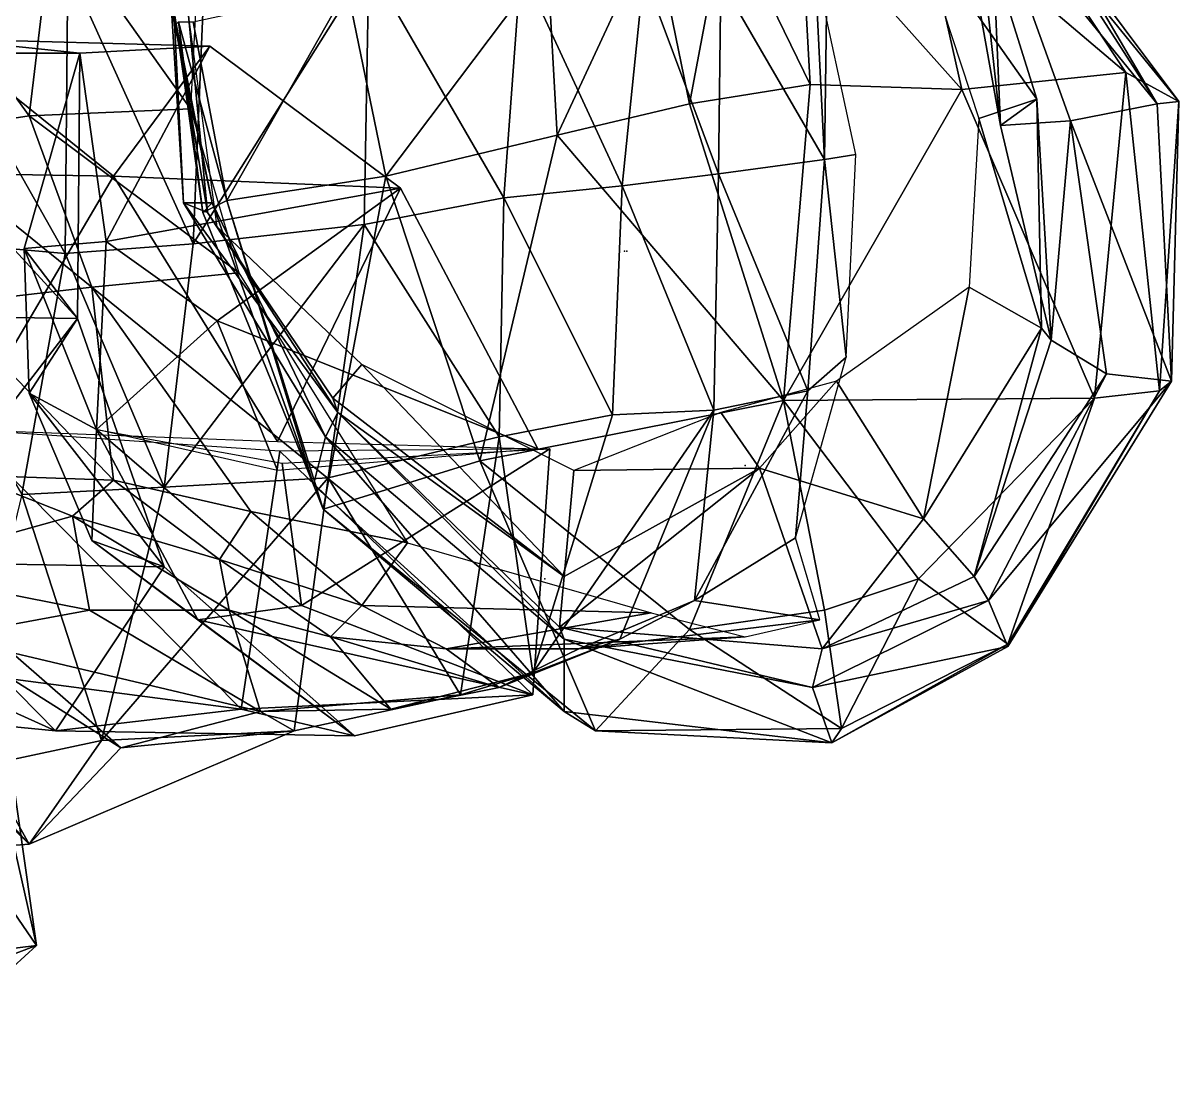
# Model space of a CAD drawing. Extents: x 4.9 to 9.1, y -6.1 to 13.5.
# Drawn here: x 7.414 to 8.213, y -3.646 to -2.922 of the extents above; entities that cross this region are included whole.
import ezdxf

# ---------------------------------------------------------------- set-up
doc = ezdxf.new("R2010")
doc.units = 0
doc.layers.get('0').update_dxf_attribs({"linetype": 'CONTINUOUS'})

msp = doc.modelspace()

# ---------------------------------------------------------------- linework, layer by layer
at = {"color": 0}
for p in [(7.82986, -3.07953, -2.83167), (7.83153, -3.07953, -2.83167), (7.91319, -3.22786, -2.17), (7.77486, -3.30619, -3.04167)]:
    msp.add_point(p, dxfattribs=at)
for points in [[(8.03319, -2.83453, -3.035), (8.08986, -2.82453, -2.95167), (8.17653, -2.95619, -2.99833)], [(8.08319, -2.83619, -2.56667), (8.19819, -2.97786, -2.735), (8.10819, -2.82453, -2.755)], [(8.08986, -2.82453, -2.95167), (8.09986, -2.82453, -2.895), (8.21319, -2.97619, -2.89667)], [(8.21319, -2.97619, -2.89667), (8.17653, -2.95619, -2.99833), (8.08986, -2.82453, -2.95167)], [(8.09986, -2.82453, -2.895), (8.10819, -2.82453, -2.755), (8.19819, -2.97786, -2.735)], [(8.19819, -2.97786, -2.735), (8.21319, -2.97619, -2.89667), (8.09986, -2.82453, -2.895)], [(7.95153, -2.84286, -3.07167), (8.03319, -2.83453, -3.035), (8.06319, -2.96786, -3.105)], [(8.17653, -2.95619, -2.99833), (8.06319, -2.96786, -3.105), (8.03319, -2.83453, -3.035)], [(8.07319, -2.84119, -2.245), (8.08986, -2.99286, -2.40167), (8.06153, -2.83453, -2.4)], [(8.08319, -2.83619, -2.56667), (8.06153, -2.83453, -2.4), (8.08986, -2.99286, -2.40167)], [(8.08986, -2.99286, -2.40167), (8.13819, -2.98953, -2.555), (8.08319, -2.83619, -2.56667)], [(8.19819, -2.97786, -2.735), (8.08319, -2.83619, -2.56667), (8.13819, -2.98953, -2.555)], [(7.89986, -2.84453, -3.07), (7.87486, -2.97786, -3.12167), (7.84986, -2.85619, -3.07)], [(7.89986, -2.84453, -3.07), (7.95819, -2.96453, -3.12833), (7.87486, -2.97786, -3.12167)], [(7.89986, -2.84453, -3.07), (7.95153, -2.84286, -3.07167), (7.95819, -2.96453, -3.12833)], [(8.06319, -2.96786, -3.105), (7.95819, -2.96453, -3.12833), (7.95153, -2.84286, -3.07167)], [(8.03153, -2.85619, -2.055), (8.11486, -2.97453, -2.255), (8.07319, -2.84119, -2.245)], [(8.08986, -2.99286, -2.40167), (8.07319, -2.84119, -2.245), (8.11486, -2.97453, -2.255)], [(7.33153, -2.86619, -2.14167), (7.43486, -2.84786, -2.25333), (7.41819, -2.98619, -2.26667)], [(7.52986, -2.98119, -2.33833), (7.41819, -2.98619, -2.26667), (7.43486, -2.84786, -2.25333)], [(7.43486, -2.84786, -2.25333), (7.53653, -2.85119, -2.32), (7.52986, -2.98119, -2.33833)], [(7.84986, -2.85619, -3.07), (7.78319, -2.99953, -3.115), (7.77653, -2.87953, -3.05833)], [(7.78319, -2.99953, -3.115), (7.84986, -2.85619, -3.07), (7.87486, -2.97786, -3.12167)], [(8.11486, -2.97453, -2.255), (8.03153, -2.85619, -2.055), (8.07486, -2.98786, -2.05)], [(7.41819, -2.98619, -2.26667), (7.33153, -2.99953, -2.15), (7.33153, -2.86619, -2.14167)], [(7.44486, -2.88286, -1.20833), (7.53153, -3.07453, -1.295), (7.53986, -2.87619, -1.29)], [(7.65319, -2.88119, -1.42167), (7.53986, -2.87619, -1.29), (7.53153, -3.07453, -1.295)], [(7.33486, -2.88953, -1.18), (7.44319, -3.08119, -1.225), (7.44486, -2.88286, -1.20833)], [(7.53153, -3.07453, -1.295), (7.44486, -2.88286, -1.20833), (7.44319, -3.08119, -1.225)], [(7.53153, -3.07453, -1.295), (7.64986, -3.06119, -1.43), (7.65319, -2.88119, -1.42167)], [(7.77653, -2.87953, -3.05833), (7.66486, -3.02786, -3.045), (7.63819, -2.89786, -3.04333)], [(7.74653, -3.04286, -1.58), (7.65319, -2.88119, -1.42167), (7.64986, -3.06119, -1.43)], [(7.65319, -2.88119, -1.42167), (7.74653, -3.04286, -1.58), (7.75819, -2.88286, -1.57667)], [(7.66486, -3.02786, -3.045), (7.77653, -2.87953, -3.05833), (7.78319, -2.99953, -3.115)], [(7.82819, -3.03453, -1.69833), (7.75819, -2.88286, -1.57667), (7.74653, -3.04286, -1.58)], [(7.75819, -2.88286, -1.57667), (7.82819, -3.03453, -1.69833), (7.84319, -2.88786, -1.69)], [(7.96819, -3.01619, -1.875), (7.98986, -3.01286, -1.98333), (7.96153, -2.88119, -1.99333)], [(7.96153, -2.88119, -1.99333), (7.96986, -2.89786, -1.86833), (7.96819, -3.01619, -1.875)], [(7.44319, -3.08119, -1.225), (7.33486, -2.88953, -1.18), (7.30986, -3.06953, -1.17333)], [(7.89486, -3.02619, -1.78), (7.84319, -2.88786, -1.69), (7.82819, -3.03453, -1.69833)], [(7.84319, -2.88786, -1.69), (7.89486, -3.02619, -1.78), (7.89653, -2.89286, -1.77167)], [(7.96819, -3.01619, -1.875), (7.89653, -2.89286, -1.77167), (7.89486, -3.02619, -1.78)], [(7.89653, -2.89286, -1.77167), (7.96819, -3.01619, -1.875), (7.96986, -2.89786, -1.86833)], [(7.63819, -2.89786, -3.04333), (7.55486, -3.04453, -2.9), (7.53153, -2.92119, -2.89833)], [(7.55486, -3.04453, -2.9), (7.63819, -2.89786, -3.04333), (7.66486, -3.02786, -3.045)], [(7.51819, -2.91286, -2.27), (7.51653, -2.91286, -2.42333), (7.52486, -3.04619, -2.42)], [(7.54486, -3.04619, -2.57), (7.52486, -3.04619, -2.42), (7.51653, -2.91286, -2.42333)], [(7.51653, -2.91286, -2.42333), (7.51986, -2.92286, -2.56167), (7.54486, -3.04619, -2.57)], [(7.52819, -2.91453, -2.07667), (7.51819, -2.91286, -2.27), (7.54153, -3.05286, -2.27333)], [(7.52486, -3.04619, -2.42), (7.54153, -3.05286, -2.27333), (7.51819, -2.91286, -2.27)], [(7.54153, -3.05286, -2.27333), (7.54819, -3.06286, -2.07333), (7.52819, -2.91453, -2.07667)], [(7.51986, -2.92286, -2.56167), (7.52153, -2.92119, -2.74667), (7.53819, -3.05286, -2.74667)], [(7.53819, -3.05286, -2.74667), (7.54486, -3.04619, -2.57), (7.51986, -2.92286, -2.56167)], [(7.55486, -3.04453, -2.9), (7.53819, -3.05286, -2.74667), (7.52153, -2.92119, -2.74667)], [(7.52153, -2.92119, -2.74667), (7.53153, -2.92119, -2.89833), (7.55486, -3.04453, -2.9)], [(7.27986, -3.02453, -2.39), (7.47653, -3.02786, -2.46667), (7.35819, -2.93286, -2.57667)], [(7.45319, -2.94286, -2.81833), (7.28319, -2.94286, -2.755), (7.35819, -2.93286, -2.57667)], [(7.35819, -2.93286, -2.57667), (7.54319, -2.93786, -2.65333), (7.45319, -2.94286, -2.81833)], [(7.54319, -2.93786, -2.65333), (7.35819, -2.93286, -2.57667), (7.47653, -3.02786, -2.46667)], [(7.47153, -3.07286, -2.645), (7.45319, -2.94286, -2.81833), (7.54319, -2.93786, -2.65333)], [(7.47153, -3.07286, -2.645), (7.54319, -2.93786, -2.65333), (7.67486, -3.03619, -2.55667)], [(7.47653, -3.02786, -2.46667), (7.67486, -3.03619, -2.55667), (7.54319, -2.93786, -2.65333)], [(7.45153, -3.12619, -2.99833), (7.24319, -3.12286, -2.88833), (7.28319, -2.94286, -2.755)], [(7.28319, -2.94286, -2.755), (7.45319, -2.94286, -2.81833), (7.45153, -3.12619, -2.99833)], [(7.45319, -2.94286, -2.81833), (7.47153, -3.07286, -2.645), (7.41486, -3.07786, -2.75667)], [(7.41486, -3.07786, -2.75667), (7.45153, -3.12619, -2.99833), (7.45319, -2.94286, -2.81833)], [(8.06319, -2.96786, -3.105), (8.17653, -2.95619, -2.99833), (8.15486, -3.18119, -3.02833)], [(8.19986, -3.17619, -2.91), (8.15486, -3.18119, -3.02833), (8.17653, -2.95619, -2.99833)], [(8.17653, -2.95619, -2.99833), (8.21319, -2.97619, -2.89667), (8.19986, -3.17619, -2.91)], [(7.93986, -3.18286, -3.13333), (7.87486, -2.97786, -3.12167), (7.95819, -2.96453, -3.12833)], [(7.95819, -2.96453, -3.12833), (8.06319, -2.96786, -3.105), (7.93986, -3.18286, -3.13333)], [(8.15486, -3.18119, -3.02833), (7.93986, -3.18286, -3.13333), (8.06319, -2.96786, -3.105)], [(7.87486, -2.97786, -3.12167), (7.93986, -3.18286, -3.13333), (7.78319, -2.99953, -3.115)], [(8.07486, -2.98786, -2.05), (8.11819, -3.13286, -2.25333), (8.11486, -2.97453, -2.255)], [(8.11486, -2.97453, -2.255), (8.12486, -3.14119, -2.41), (8.08986, -2.99286, -2.40167)], [(8.12486, -3.14119, -2.41), (8.11486, -2.97453, -2.255), (8.11819, -3.13286, -2.25333)], [(8.13819, -2.98953, -2.555), (8.20819, -3.16953, -2.71833), (8.19819, -2.97786, -2.735)], [(8.21319, -2.97619, -2.89667), (8.19819, -2.97786, -2.735), (8.20819, -3.16953, -2.71833)], [(8.20819, -3.16953, -2.71833), (8.19986, -3.17619, -2.91), (8.21319, -2.97619, -2.89667)], [(7.33153, -2.99953, -2.15), (7.41819, -2.98619, -2.26667), (7.46153, -3.10453, -2.23667)], [(7.41819, -2.98619, -2.26667), (7.52986, -2.98119, -2.33833), (7.56319, -3.09453, -2.315)], [(7.56319, -3.09453, -2.315), (7.46153, -3.10453, -2.23667), (7.41819, -2.98619, -2.26667)], [(8.11819, -3.13286, -2.25333), (8.07486, -2.98786, -2.05), (8.06819, -3.10453, -2.05)], [(8.13819, -2.98953, -2.555), (8.08986, -2.99286, -2.40167), (8.12486, -3.14119, -2.41)], [(8.12486, -3.14119, -2.41), (8.16319, -3.16453, -2.545), (8.13819, -2.98953, -2.555)], [(8.20819, -3.16953, -2.71833), (8.13819, -2.98953, -2.555), (8.16319, -3.16453, -2.545)], [(7.46153, -3.10453, -2.23667), (7.35986, -3.11619, -2.13667), (7.33153, -2.99953, -2.15)], [(7.78319, -2.99953, -3.115), (7.72986, -3.22453, -3.07167), (7.66486, -3.02786, -3.045)], [(7.72986, -3.22453, -3.07167), (7.78319, -2.99953, -3.115), (7.93986, -3.18286, -3.13333)], [(7.89486, -3.02619, -1.78), (7.95653, -3.17619, -1.89333), (7.96819, -3.01619, -1.875)], [(7.98319, -3.15286, -2.005), (7.96819, -3.01619, -1.875), (7.95653, -3.17619, -1.89333)], [(7.96819, -3.01619, -1.875), (7.98319, -3.15286, -2.005), (7.98986, -3.01286, -1.98333)], [(7.47653, -3.02786, -2.46667), (7.27986, -3.02453, -2.39), (7.37319, -3.20286, -2.34333)], [(7.37319, -3.20286, -2.34333), (7.58986, -3.21119, -2.44833), (7.47653, -3.02786, -2.46667)], [(7.67486, -3.03619, -2.55667), (7.47653, -3.02786, -2.46667), (7.58986, -3.21119, -2.44833)], [(7.66486, -3.02786, -3.045), (7.62153, -3.25786, -2.895), (7.55486, -3.04453, -2.9)], [(7.62153, -3.25786, -2.895), (7.66486, -3.02786, -3.045), (7.72986, -3.22453, -3.07167)], [(7.82819, -3.03453, -1.69833), (7.89153, -3.18953, -1.79833), (7.89486, -3.02619, -1.78)], [(7.95653, -3.17619, -1.89333), (7.89486, -3.02619, -1.78), (7.89153, -3.18953, -1.79833)], [(7.67486, -3.03619, -2.55667), (7.54819, -3.12786, -2.59333), (7.47153, -3.07286, -2.645)], [(7.54819, -3.12786, -2.59333), (7.67486, -3.03619, -2.55667), (7.76986, -3.21619, -2.55667)], [(7.58986, -3.21119, -2.44833), (7.76986, -3.21619, -2.55667), (7.67486, -3.03619, -2.55667)], [(7.74653, -3.04286, -1.58), (7.82153, -3.19286, -1.70833), (7.82819, -3.03453, -1.69833)], [(7.89153, -3.18953, -1.79833), (7.82819, -3.03453, -1.69833), (7.82153, -3.19286, -1.70833)], [(7.55486, -3.04453, -2.9), (7.61486, -3.24119, -2.75), (7.53819, -3.05286, -2.74667)], [(7.61486, -3.24119, -2.75), (7.55486, -3.04453, -2.9), (7.62153, -3.25786, -2.895)], [(7.64986, -3.06119, -1.43), (7.74319, -3.20786, -1.59333), (7.74653, -3.04286, -1.58)], [(7.82153, -3.19286, -1.70833), (7.74653, -3.04286, -1.58), (7.74319, -3.20786, -1.59333)], [(7.54153, -3.05286, -2.27333), (7.52486, -3.04619, -2.42), (7.63153, -3.19119, -2.41333)], [(7.62319, -3.20786, -2.56667), (7.63153, -3.19119, -2.41333), (7.52486, -3.04619, -2.42)], [(7.52486, -3.04619, -2.42), (7.54486, -3.04619, -2.57), (7.62319, -3.20786, -2.56667)], [(7.54486, -3.04619, -2.57), (7.53819, -3.05286, -2.74667), (7.61486, -3.24119, -2.75)], [(7.61486, -3.24119, -2.75), (7.62319, -3.20786, -2.56667), (7.54486, -3.04619, -2.57)], [(7.54819, -3.06286, -2.07333), (7.54153, -3.05286, -2.27333), (7.62819, -3.18119, -2.27333)], [(7.63153, -3.19119, -2.41333), (7.62819, -3.18119, -2.27333), (7.54153, -3.05286, -2.27333)], [(7.51153, -3.24286, -1.30333), (7.62486, -3.23619, -1.435), (7.64986, -3.06119, -1.43)], [(7.64986, -3.06119, -1.43), (7.53153, -3.07453, -1.295), (7.51153, -3.24286, -1.30333)], [(7.62819, -3.18119, -2.27333), (7.64819, -3.15786, -2.07), (7.54819, -3.06286, -2.07333)], [(7.74319, -3.20786, -1.59333), (7.64986, -3.06119, -1.43), (7.62486, -3.23619, -1.435)], [(7.30986, -3.06953, -1.17333), (7.41319, -3.24786, -1.235), (7.44319, -3.08119, -1.225)], [(7.46486, -3.20286, -2.68833), (7.41486, -3.07786, -2.75667), (7.47153, -3.07286, -2.645)], [(7.44319, -3.08119, -1.225), (7.51153, -3.24286, -1.30333), (7.53153, -3.07453, -1.295)], [(7.46486, -3.20286, -2.68833), (7.47153, -3.07286, -2.645), (7.54819, -3.12786, -2.59333)], [(7.51153, -3.24286, -1.30333), (7.44319, -3.08119, -1.225), (7.41319, -3.24786, -1.235)], [(7.46486, -3.20286, -2.68833), (7.41819, -3.17786, -2.85333), (7.41486, -3.07786, -2.75667)], [(7.45153, -3.12619, -2.99833), (7.41486, -3.07786, -2.75667), (7.41819, -3.17786, -2.85333)], [(7.46153, -3.10453, -2.23667), (7.56319, -3.09453, -2.315), (7.67986, -3.28119, -2.28)], [(7.46153, -3.10453, -2.23667), (7.47653, -3.23786, -2.065), (7.35986, -3.11619, -2.13667)], [(7.67986, -3.28119, -2.28), (7.57153, -3.25953, -2.16), (7.46153, -3.10453, -2.23667)], [(7.47653, -3.23786, -2.065), (7.46153, -3.10453, -2.23667), (7.57153, -3.25953, -2.16)], [(8.03653, -3.26453, -2.24667), (8.06819, -3.10453, -2.05), (7.97653, -3.16953, -2.06833)], [(8.06819, -3.10453, -2.05), (8.03653, -3.26453, -2.24667), (8.11819, -3.13286, -2.25333)], [(7.37653, -3.23453, -1.95667), (7.35986, -3.11619, -2.13667), (7.47653, -3.23786, -2.065)], [(7.45153, -3.12619, -2.99833), (7.32153, -3.29453, -2.88167), (7.24319, -3.12286, -2.88833)], [(7.32153, -3.29453, -2.88167), (7.45153, -3.12619, -2.99833), (7.51153, -3.29786, -2.98)], [(7.41819, -3.17786, -2.85333), (7.51153, -3.29786, -2.98), (7.45153, -3.12619, -2.99833)], [(7.46486, -3.20286, -2.68833), (7.54819, -3.12786, -2.59333), (7.58986, -3.23119, -2.59833)], [(7.76986, -3.21619, -2.55667), (7.58986, -3.23119, -2.59833), (7.54819, -3.12786, -2.59333)], [(8.07153, -3.30453, -2.40333), (8.11819, -3.13286, -2.25333), (8.03653, -3.26453, -2.24667)], [(8.11819, -3.13286, -2.25333), (8.07153, -3.30453, -2.40333), (8.12486, -3.14119, -2.41)], [(8.16319, -3.16453, -2.545), (8.12486, -3.14119, -2.41), (8.07153, -3.30453, -2.40333)], [(7.95653, -3.17619, -1.89333), (7.94819, -3.27786, -2.10333), (7.98319, -3.15286, -2.005)], [(7.64819, -3.15786, -2.07), (7.62819, -3.18119, -2.27333), (7.78819, -3.30453, -2.25667)], [(7.78819, -3.30453, -2.25667), (7.79486, -3.23119, -2.06), (7.64819, -3.15786, -2.07)], [(8.07153, -3.30453, -2.40333), (8.08153, -3.32119, -2.54833), (8.16319, -3.16453, -2.545)], [(8.20819, -3.16953, -2.71833), (8.16319, -3.16453, -2.545), (8.08153, -3.32119, -2.54833)], [(7.92319, -3.22953, -2.26333), (7.97653, -3.16953, -2.06833), (7.89653, -3.19119, -2.08167)], [(7.97653, -3.16953, -2.06833), (7.92319, -3.22953, -2.26333), (8.03653, -3.26453, -2.24667)], [(8.08153, -3.32119, -2.54833), (8.09486, -3.35286, -2.72333), (8.20819, -3.16953, -2.71833)], [(8.19986, -3.17619, -2.91), (8.20819, -3.16953, -2.71833), (8.09486, -3.35286, -2.72333)], [(7.46486, -3.20286, -2.68833), (7.46153, -3.27953, -2.84333), (7.41819, -3.17786, -2.85333)], [(7.51153, -3.29786, -2.98), (7.41819, -3.17786, -2.85333), (7.46153, -3.27953, -2.84333)], [(7.94819, -3.27786, -2.10333), (7.95653, -3.17619, -1.89333), (7.87819, -3.32119, -1.94333)], [(7.89153, -3.18953, -1.79833), (7.87819, -3.32119, -1.94333), (7.95653, -3.17619, -1.89333)], [(8.09486, -3.35286, -2.72333), (8.09486, -3.35119, -2.915), (8.19986, -3.17619, -2.91)], [(8.15486, -3.18119, -3.02833), (8.19986, -3.17619, -2.91), (8.09486, -3.35119, -2.915)], [(7.63153, -3.19119, -2.41333), (7.78819, -3.30453, -2.25667), (7.62819, -3.18119, -2.27333)], [(7.93986, -3.18286, -3.13333), (7.87486, -3.34119, -3.04333), (7.72986, -3.22453, -3.07167)], [(7.93986, -3.18286, -3.13333), (7.96819, -3.32786, -3.04333), (7.87486, -3.34119, -3.04333)], [(7.93986, -3.18286, -3.13333), (8.15486, -3.18119, -3.02833), (8.03319, -3.30619, -3.045)], [(7.93986, -3.18286, -3.13333), (8.03319, -3.30619, -3.045), (7.96819, -3.32786, -3.04333)], [(8.09486, -3.35119, -2.915), (8.03319, -3.30619, -3.045), (8.15486, -3.18119, -3.02833)], [(7.63153, -3.19119, -2.41333), (7.62319, -3.20786, -2.56667), (7.78819, -3.34786, -2.54333)], [(7.78819, -3.30453, -2.25667), (7.63153, -3.19119, -2.41333), (7.78486, -3.33953, -2.4)], [(7.78819, -3.34786, -2.54333), (7.78486, -3.33953, -2.4), (7.63153, -3.19119, -2.41333)], [(7.74319, -3.20786, -1.59333), (7.76653, -3.37119, -1.745), (7.82153, -3.19286, -1.70833)], [(7.76653, -3.37119, -1.745), (7.82653, -3.34786, -1.84333), (7.89153, -3.18953, -1.79833)], [(7.89153, -3.18953, -1.79833), (7.82153, -3.19286, -1.70833), (7.76653, -3.37119, -1.745)], [(7.92319, -3.22953, -2.26333), (7.89653, -3.19119, -2.08167), (7.79486, -3.23119, -2.06)], [(7.87819, -3.32119, -1.94333), (7.89153, -3.18953, -1.79833), (7.82653, -3.34786, -1.84333)], [(7.56486, -3.39619, -2.57667), (7.37319, -3.20286, -2.34333), (7.33653, -3.36619, -2.48167)], [(7.37319, -3.20286, -2.34333), (7.56486, -3.39619, -2.57667), (7.59153, -3.21786, -2.44167)], [(7.46486, -3.20286, -2.68833), (7.53486, -3.33453, -2.76167), (7.46153, -3.27953, -2.84333)], [(7.46486, -3.20286, -2.68833), (7.60653, -3.32453, -2.66333), (7.53486, -3.33453, -2.76167)], [(7.46486, -3.20286, -2.68833), (7.59319, -3.22619, -2.595), (7.60653, -3.32453, -2.66333)], [(7.62319, -3.20786, -2.56667), (7.61486, -3.24119, -2.75), (7.78819, -3.39786, -2.72833)], [(7.78819, -3.39786, -2.72833), (7.78819, -3.34786, -2.54333), (7.62319, -3.20786, -2.56667)], [(7.62486, -3.23619, -1.435), (7.71653, -3.38619, -1.62333), (7.74319, -3.20786, -1.59333)], [(7.76653, -3.37119, -1.745), (7.74319, -3.20786, -1.59333), (7.71653, -3.38619, -1.62333)], [(7.76653, -3.38619, -2.69167), (7.59153, -3.21786, -2.44167), (7.56486, -3.39619, -2.57667)], [(7.59153, -3.21786, -2.44167), (7.76653, -3.38619, -2.69167), (7.77819, -3.21619, -2.56167)], [(7.77819, -3.21619, -2.56167), (7.60653, -3.32453, -2.66333), (7.59319, -3.22619, -2.595)], [(7.60653, -3.32453, -2.66333), (7.77819, -3.21619, -2.56167), (7.76653, -3.38619, -2.69167)], [(7.72986, -3.22453, -3.07167), (7.80986, -3.41119, -2.91833), (7.62153, -3.25786, -2.895)], [(7.80986, -3.41119, -2.91833), (7.72986, -3.22453, -3.07167), (7.87486, -3.34119, -3.04333)], [(7.31653, -3.29953, -1.80167), (7.37653, -3.23453, -1.95667), (7.44819, -3.26286, -1.92)], [(7.47653, -3.23786, -2.065), (7.44819, -3.26286, -1.92), (7.37653, -3.23453, -1.95667)], [(7.46819, -3.41786, -1.34167), (7.60153, -3.41119, -1.46833), (7.62486, -3.23619, -1.435)], [(7.62486, -3.23619, -1.435), (7.51153, -3.24286, -1.30333), (7.46819, -3.41786, -1.34167)], [(7.71653, -3.38619, -1.62333), (7.62486, -3.23619, -1.435), (7.60153, -3.41119, -1.46833)], [(7.78486, -3.33953, -2.4), (7.92319, -3.22953, -2.26333), (7.78819, -3.30453, -2.25667)], [(7.92319, -3.22953, -2.26333), (7.78486, -3.33953, -2.4), (7.96653, -3.35453, -2.39167)], [(7.79486, -3.23119, -2.06), (7.78819, -3.30453, -2.25667), (7.92319, -3.22953, -2.26333)], [(7.96653, -3.35453, -2.39167), (8.03653, -3.26453, -2.24667), (7.92319, -3.22953, -2.26333)], [(7.41319, -3.24786, -1.235), (7.46819, -3.41786, -1.34167), (7.51153, -3.24286, -1.30333)], [(7.44819, -3.26286, -1.92), (7.47653, -3.23786, -2.065), (7.54986, -3.29286, -2.01833)], [(7.57153, -3.25953, -2.16), (7.54986, -3.29286, -2.01833), (7.47653, -3.23786, -2.065)], [(7.62153, -3.25786, -2.895), (7.78819, -3.39786, -2.72833), (7.61486, -3.24119, -2.75)], [(7.46819, -3.41786, -1.34167), (7.41319, -3.24786, -1.235), (7.36653, -3.43953, -1.29833)], [(7.22319, -3.27286, -1.41333), (7.28653, -3.25286, -1.5), (7.41819, -3.48953, -1.40667)], [(7.28653, -3.25286, -1.5), (7.35986, -3.34619, -1.62333), (7.48153, -3.42286, -1.55333)], [(7.48153, -3.42286, -1.55333), (7.41819, -3.48953, -1.40667), (7.28653, -3.25286, -1.5)], [(7.54986, -3.29286, -2.01833), (7.57153, -3.25953, -2.16), (7.64819, -3.32453, -2.11333)], [(7.67986, -3.28119, -2.28), (7.64819, -3.32453, -2.11333), (7.57153, -3.25953, -2.16)], [(7.78819, -3.39786, -2.72833), (7.62153, -3.25786, -2.895), (7.80986, -3.41119, -2.91833)], [(7.44819, -3.26286, -1.92), (7.45986, -3.32786, -1.74833), (7.31653, -3.29953, -1.80167)], [(7.54986, -3.29286, -2.01833), (7.55653, -3.32786, -1.87167), (7.44819, -3.26286, -1.92)], [(7.45986, -3.32786, -1.74833), (7.44819, -3.26286, -1.92), (7.55653, -3.32786, -1.87167)], [(8.03653, -3.26453, -2.24667), (7.96653, -3.35453, -2.39167), (8.07153, -3.30453, -2.40333)], [(7.41819, -3.48953, -1.40667), (7.32986, -3.49619, -1.35), (7.22319, -3.27286, -1.41333)], [(7.64319, -3.41453, -2.86667), (7.46153, -3.27953, -2.84333), (7.53486, -3.33453, -2.76167)], [(7.46153, -3.27953, -2.84333), (7.64319, -3.41453, -2.86667), (7.51153, -3.29786, -2.98)], [(7.64819, -3.32453, -2.11333), (7.67986, -3.28119, -2.28), (7.84819, -3.32953, -2.35167)], [(7.87819, -3.32119, -1.94333), (7.96486, -3.33453, -2.26667), (7.94819, -3.27786, -2.10333)], [(7.22986, -3.39119, -2.66), (7.32153, -3.29453, -2.88167), (7.43653, -3.41119, -2.76833)], [(7.35986, -3.34619, -1.62333), (7.31653, -3.29953, -1.80167), (7.45986, -3.32786, -1.74833)], [(7.51153, -3.29786, -2.98), (7.43653, -3.41119, -2.76833), (7.32153, -3.29453, -2.88167)], [(7.43653, -3.41119, -2.76833), (7.51153, -3.29786, -2.98), (7.64319, -3.41453, -2.86667)], [(7.64819, -3.32453, -2.11333), (7.62653, -3.34619, -1.97), (7.54986, -3.29286, -2.01833)], [(7.55653, -3.32786, -1.87167), (7.54986, -3.29286, -2.01833), (7.62653, -3.34619, -1.97)], [(8.08153, -3.32119, -2.54833), (8.07153, -3.30453, -2.40333), (7.96653, -3.35453, -2.39167)], [(7.97986, -3.40953, -2.915), (7.96819, -3.32786, -3.04333), (8.03319, -3.30619, -3.045)], [(8.03319, -3.30619, -3.045), (8.09486, -3.35119, -2.915), (7.97986, -3.40953, -2.915)], [(7.76653, -3.38619, -2.69167), (7.53486, -3.33453, -2.76167), (7.60653, -3.32453, -2.66333)], [(7.62653, -3.34619, -1.97), (7.64819, -3.32453, -2.11333), (7.70653, -3.35453, -2.075)], [(7.84819, -3.32953, -2.35167), (7.70653, -3.35453, -2.075), (7.64819, -3.32453, -2.11333)], [(7.96486, -3.33453, -2.26667), (7.87819, -3.32119, -1.94333), (7.79819, -3.35453, -2.00333)], [(7.82653, -3.34786, -1.84333), (7.79819, -3.35453, -2.00333), (7.87819, -3.32119, -1.94333)], [(7.96653, -3.35453, -2.39167), (7.95986, -3.38119, -2.535), (8.08153, -3.32119, -2.54833)], [(8.09486, -3.35286, -2.72333), (8.08153, -3.32119, -2.54833), (7.95986, -3.38119, -2.535)], [(7.35986, -3.34619, -1.62333), (7.45986, -3.32786, -1.74833), (7.57819, -3.39786, -1.7)], [(7.55653, -3.32786, -1.87167), (7.57819, -3.39786, -1.7), (7.45986, -3.32786, -1.74833)], [(7.62653, -3.34619, -1.97), (7.66819, -3.39619, -1.80167), (7.55653, -3.32786, -1.87167)], [(7.57819, -3.39786, -1.7), (7.55653, -3.32786, -1.87167), (7.66819, -3.39619, -1.80167)], [(7.70653, -3.35453, -2.075), (7.84819, -3.32953, -2.35167), (7.91319, -3.34619, -2.31667)], [(7.97986, -3.40953, -2.915), (7.87486, -3.34119, -3.04333), (7.96819, -3.32786, -3.04333)], [(7.53486, -3.33453, -2.76167), (7.76653, -3.38619, -2.69167), (7.64319, -3.41453, -2.86667)], [(7.95986, -3.38119, -2.535), (7.96653, -3.35453, -2.39167), (7.78486, -3.33953, -2.4)], [(7.78486, -3.33953, -2.4), (7.78819, -3.34786, -2.54333), (7.95986, -3.38119, -2.535)], [(7.79819, -3.35453, -2.00333), (7.91319, -3.34619, -2.31667), (7.96486, -3.33453, -2.26667)], [(7.57819, -3.39786, -1.7), (7.48153, -3.42286, -1.55333), (7.35986, -3.34619, -1.62333)], [(7.70653, -3.35453, -2.075), (7.74319, -3.38119, -1.90833), (7.62653, -3.34619, -1.97)], [(7.66819, -3.39619, -1.80167), (7.62653, -3.34619, -1.97), (7.74319, -3.38119, -1.90833)], [(7.91319, -3.34619, -2.31667), (7.79819, -3.35453, -2.00333), (7.70653, -3.35453, -2.075)], [(7.79819, -3.35453, -2.00333), (7.82653, -3.34786, -1.84333), (7.74319, -3.38119, -1.90833)], [(7.76653, -3.37119, -1.745), (7.74319, -3.38119, -1.90833), (7.82653, -3.34786, -1.84333)], [(7.97319, -3.41953, -2.72), (7.95986, -3.38119, -2.535), (7.78819, -3.34786, -2.54333)], [(7.78819, -3.34786, -2.54333), (7.78819, -3.39786, -2.72833), (7.97319, -3.41953, -2.72)], [(7.87486, -3.34119, -3.04333), (7.97986, -3.40953, -2.915), (7.80986, -3.41119, -2.91833)], [(7.74319, -3.38119, -1.90833), (7.70653, -3.35453, -2.075), (7.79819, -3.35453, -2.00333)], [(7.95986, -3.38119, -2.535), (7.97319, -3.41953, -2.72), (8.09486, -3.35286, -2.72333)], [(8.09486, -3.35119, -2.915), (8.09486, -3.35286, -2.72333), (7.97319, -3.41953, -2.72)], [(7.97319, -3.41953, -2.72), (7.97986, -3.40953, -2.915), (8.09486, -3.35119, -2.915)], [(7.42319, -3.55953, -1.44167), (7.39486, -3.36119, -1.34833), (7.31819, -3.40619, -1.30167)], [(7.39486, -3.36119, -1.34833), (7.42319, -3.55953, -1.44167), (7.38653, -3.39786, -1.59167)], [(7.43653, -3.41119, -2.76833), (7.33653, -3.36619, -2.48167), (7.22986, -3.39119, -2.66)], [(7.33653, -3.36619, -2.48167), (7.43653, -3.41119, -2.76833), (7.56486, -3.39619, -2.57667)], [(7.74319, -3.38119, -1.90833), (7.76653, -3.37119, -1.745), (7.66819, -3.39619, -1.80167)], [(7.71653, -3.38619, -1.62333), (7.66819, -3.39619, -1.80167), (7.76653, -3.37119, -1.745)], [(7.56486, -3.39619, -2.57667), (7.64319, -3.41453, -2.86667), (7.76653, -3.38619, -2.69167)], [(7.66819, -3.39619, -1.80167), (7.71653, -3.38619, -1.62333), (7.57819, -3.39786, -1.7)], [(7.60153, -3.41119, -1.46833), (7.57819, -3.39786, -1.7), (7.71653, -3.38619, -1.62333)], [(7.64319, -3.41453, -2.86667), (7.56486, -3.39619, -2.57667), (7.43653, -3.41119, -2.76833)], [(7.36653, -3.61119, -1.67833), (7.38653, -3.39786, -1.59167), (7.42319, -3.55953, -1.44167)], [(7.57819, -3.39786, -1.7), (7.60153, -3.41119, -1.46833), (7.48153, -3.42286, -1.55333)], [(7.80986, -3.41119, -2.91833), (7.97319, -3.41953, -2.72), (7.78819, -3.39786, -2.72833)], [(7.31819, -3.40619, -1.30167), (7.25986, -3.57953, -1.37), (7.42319, -3.55953, -1.44167)], [(7.41819, -3.48953, -1.40667), (7.48153, -3.42286, -1.55333), (7.60153, -3.41119, -1.46833)], [(7.60153, -3.41119, -1.46833), (7.46819, -3.41786, -1.34167), (7.41819, -3.48953, -1.40667)], [(7.97319, -3.41953, -2.72), (7.80986, -3.41119, -2.91833), (7.97986, -3.40953, -2.915)], [(7.36653, -3.43953, -1.29833), (7.41819, -3.48953, -1.40667), (7.46819, -3.41786, -1.34167)], [(7.41819, -3.48953, -1.40667), (7.36653, -3.43953, -1.29833), (7.32986, -3.49619, -1.35)], [(7.19319, -3.64619, -1.61167), (7.42319, -3.55953, -1.44167), (7.25986, -3.57953, -1.37)], [(7.42319, -3.55953, -1.44167), (7.19319, -3.64619, -1.61167), (7.36653, -3.61119, -1.67833)]]:
    msp.add_3dface(points, dxfattribs=at)

doc.saveas('drawing.dxf')
